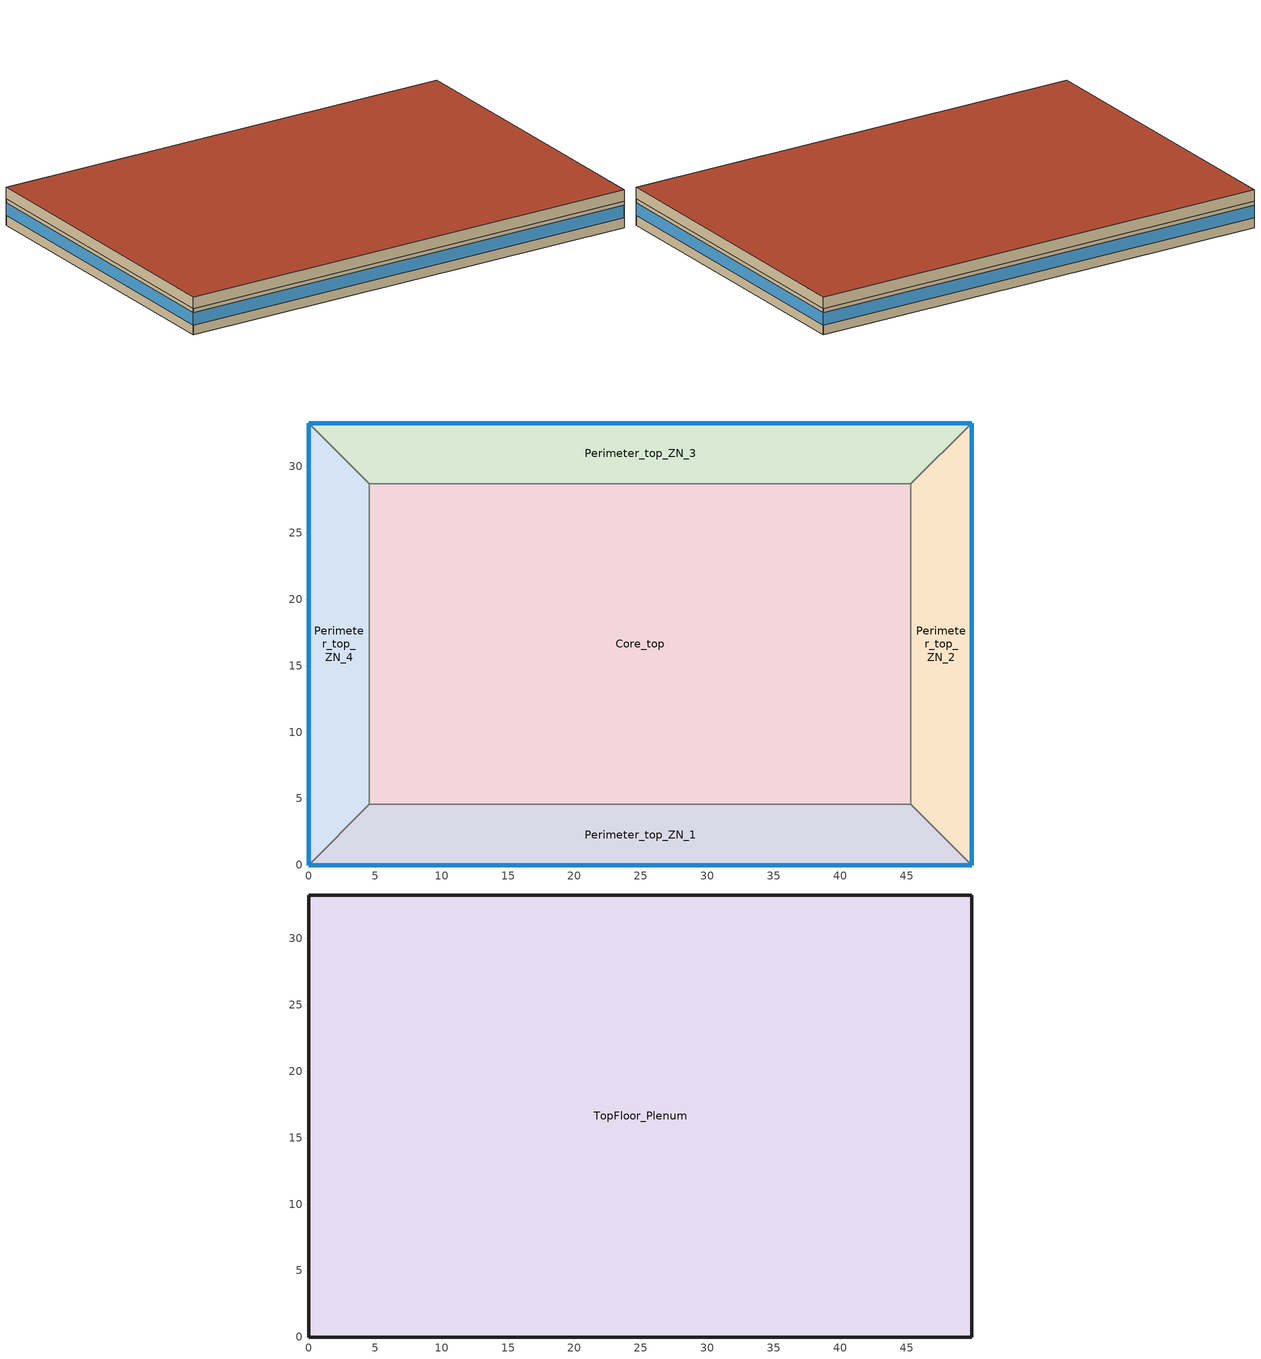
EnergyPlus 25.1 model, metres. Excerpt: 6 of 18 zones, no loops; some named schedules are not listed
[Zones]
Perimeter_top_ZN_1
 floor to MidFloor_Plenum (int_slab_floor): 0,0 4.57,4.57 45.34,4.57 49.91,0 z7.92
 wall outside (nonres_ext_wall_top): 0,0 49.91,0 z7.92:10.67
 wall to Perimeter_top_ZN_2 (int_wall): 49.91,0 45.34,4.57 z7.92:10.67
 window (Window_U_0.363_SHGC_South_0.359): 0,0 49.91,0 z8.95:10.25
 ceiling to TopFloor_Plenum (DropCeiling): 0,0 49.91,0 45.34,4.57 4.57,4.57 z10.67
Perimeter_top_ZN_2
 floor to MidFloor_Plenum (int_slab_floor): 49.91,0 45.34,4.57 45.34,28.7 49.91,33.27 z7.92
 wall outside (nonres_ext_wall_top): 49.91,0 49.91,33.27 z7.92:10.67
 wall to Perimeter_top_ZN_3 (int_wall): 49.91,33.27 45.34,28.7 z7.92:10.67
 window (Window_U_0.363_SHGC_East_0.359): 49.91,0 49.91,33.27 z8.95:10.25
 ceiling to TopFloor_Plenum (DropCeiling): 49.91,0 49.91,33.27 45.34,28.7 45.34,4.57 z10.67
Perimeter_top_ZN_3
 floor to MidFloor_Plenum (int_slab_floor): 49.91,33.27 45.34,28.7 4.57,28.7 0,33.27 z7.92
 wall outside (nonres_ext_wall_top): 49.91,33.27 0,33.27 z7.92:10.67
 wall to Perimeter_top_ZN_4 (int_wall): 0,33.27 4.57,28.7 z7.92:10.67
 window (Window_U_0.363_SHGC_North_0.359): 49.91,33.27 0,33.27 z8.95:10.25
 ceiling to TopFloor_Plenum (DropCeiling): 49.91,33.27 0,33.27 4.57,28.7 45.34,28.7 z10.67
Perimeter_top_ZN_4
 floor to MidFloor_Plenum (int_slab_floor): 0,33.27 4.57,28.7 4.57,4.57 0,0 z7.92
 wall outside (nonres_ext_wall_top): 0,33.27 0,0 z7.92:10.67
 wall to Perimeter_top_ZN_1 (int_wall): 0,0 4.57,4.57 z7.92:10.67
 window (Window_U_0.363_SHGC_West_0.359): 0,33.27 0,0 z8.95:10.25
 ceiling to TopFloor_Plenum (DropCeiling): 0,33.27 0,0 4.57,4.57 4.57,28.7 z10.67
Core_top
 floor to MidFloor_Plenum (int_slab_floor): 45.34,28.7 45.34,4.57 4.57,4.57 4.57,28.7 z7.92
 wall to Perimeter_top_ZN_3 (int_wall): 45.34,28.7 4.57,28.7 z7.92:10.67
 wall to Perimeter_top_ZN_2 (int_wall): 45.34,4.57 45.34,28.7 z7.92:10.67
 wall to Perimeter_top_ZN_1 (int_wall): 4.57,4.57 45.34,4.57 z7.92:10.67
 wall to Perimeter_top_ZN_4 (int_wall): 4.57,28.7 4.57,4.57 z7.92:10.67
 ceiling to TopFloor_Plenum (DropCeiling): 45.34,4.57 45.34,28.7 4.57,28.7 4.57,4.57 z10.67
TopFloor_Plenum
 wall outside (nonres_ext_wall_top): 49.91,33.27 0,33.27 0,0 49.91,0 49.91,33.27 z10.67:11.89
 roof outside (nonres_roof): 49.91,0 49.91,33.27 0,33.27 0,0 z11.89
[Building]
OfficeMedium: North Axis=0; Terrain=City; Loads Convergence Tolerance Value=0.04; Temperature Convergence Tolerance Value=0.2; Solar Distribution=FullInteriorAndExterior; Maximum Number of Warmup Days=25; Minimum Number of Warmup Days=6
[Site:Location]
New.York-John.F.Kennedy.Intl.AP_NY_USA WMO=744860: Latitude=40.66; Longitude=-73.8; Time Zone=-5; Elevation=7
[SizingPeriod:DesignDay] Day of Month=21; DryBulb Temperature Range Modifier Type=DefaultMultipliers; Humidity Condition Type=Wetbulb; Barometric Pressure=101241; Rain Indicator=No; Snow Indicator=No; Daylight Saving Time Indicator=No
Name | Month | Day Type | Maximum DryBulb Temperature | Daily DryBulb Temperature Range | Wetbulb or DewPoint at Maximum DryBulb | Wind Speed | Wind Direction | Solar Model Indicator | Sky Clearness | ASHRAE Clear Sky Optical Depth for Beam Irradiance taub | ASHRAE Clear Sky Optical Depth for Diffuse Irradiance taud
New.York-John.F.Kennedy.Intl.AP_NY_USA Ann Htg 99.6% Condns DB | 1 | WinterDesignDay | -10.7 | 0 | -10.7 | 7.5 | 320 | ASHRAEClearSky | 0
New.York-John.F.Kennedy.Intl.AP_NY_USA Ann Clg .4% Condns DB=>MWB | 7 | SummerDesignDay | 32.1 | 7.4 | 23.1 | 5.6 | 230 | ASHRAETau |  | 0.541 | 1.8
[Site:GroundTemperature:FCfactorMethod]
January Ground Temperature=14; February Ground Temperature=7.3; March Ground Temperature=3.3; April Ground Temperature=1.2; May Ground Temperature=-0.2; June Ground Temperature=5.6; July Ground Temperature=10.9; August Ground Temperature=16.1; September Ground Temperature=21.7; October Ground Temperature=25; November Ground Temperature=24.8; December Ground Temperature=19.9
[SITE:GROUNDTEMPERATURE:UNDISTURBED:KUSUDAACHENBACH]
NYC Undisturbed Ground Temp: 1.8, 2500, 880, 12.1, 12.3, 15
[Site:WaterMainsTemperature]
Calculation Method=Correlation; Annual Average Outdoor Air Temperature=12.4667; Maximum Difference In Monthly Average Outdoor Air Temperatures=25.2
[Material]
Name | Roughness | Thickness | Conductivity | Density | Specific Heat | Thermal Absorptance | Solar Absorptance | Visible Absorptance
Std Wood 6inch | MediumSmooth | 0.15 | 0.12 | 540 | 1210 | 0.9 | 0.7 | 0.7
AC02 Acoustic Ceiling | MediumSmooth | 0.0127 | 0.057 | 288 | 1339 | 0.9 | 0.7 | 0.2
F07 25mm stucco | Smooth | 0.0254 | 0.72 | 1856 | 840 | 0.9 | 0.7 | 0.7
F08 Metal surface | Smooth | 0.0008 | 45.28 | 7824 | 500
F13 Built-up roofing | Rough | 0.0095 | 0.16 | 1120 | 1460 | 0.9 | 0.7
G01 13mm gypsum board | Smooth | 0.0127 | 0.16 | 800 | 1090 | 0.9 | 0.7 | 0.5
G01 16mm gypsum board | MediumSmooth | 0.0159 | 0.16 | 800 | 1090
100mm Normalweight concrete floor | MediumRough | 0.1016 | 2.31 | 2322 | 832
[Material:NoMass] Thermal Absorptance=0.9; Solar Absorptance=0.7
Name | Roughness | Thermal Resistance | Visible Absorptance
CP02 CARPET PAD | VeryRough | 0.21648 | 0.8
Nonres_Roof_Insulation | MediumSmooth | 5.30668 | 0.7
Nonres_Exterior_Wall_Insulation_top | MediumSmooth | 1.17703 | 0.7
[WindowMaterial:SimpleGlazingSystem] UFactor=2.06121; Solar Heat Gain Coefficient=0.359; Visible Transmittance=0.3949
Glazing Layer East; Glazing Layer South; Glazing Layer West; Glazing Layer North
[Construction]
InteriorFurnishings: Std Wood 6inch
DropCeiling: AC02 Acoustic Ceiling
int_wall: G01 13mm gypsum board, G01 13mm gypsum board
int_slab_floor: 100mm Normalweight concrete floor, CP02 CARPET PAD
nonres_roof: F13 Built-up roofing, Nonres_Roof_Insulation, F08 Metal surface
nonres_ext_wall_top: F07 25mm stucco, G01 16mm gypsum board, Nonres_Exterior_Wall_Insulation_top, G01 16mm gypsum board
Window_U_0.363_SHGC_East_0.359: Glazing Layer East
Window_U_0.363_SHGC_South_0.359: Glazing Layer South
Window_U_0.363_SHGC_West_0.359: Glazing Layer West
Window_U_0.363_SHGC_North_0.359: Glazing Layer North
[Zone] Type=1; Multiplier=1; Volume=autocalculate; Floor Area=autocalculate
Name | Ceiling Height | Part of Total Floor Area
TopFloor_Plenum | 1.2192 | No
Core_top; Perimeter_top_ZN_3; Perimeter_top_ZN_2; Perimeter_top_ZN_1; Perimeter_top_ZN_4 | 2.7432 | YES
[InternalMass] Construction=InteriorFurnishings
Name | Zone or ZoneList | Surface Area
Core_top_InternalMass_1 | Core_top | 1967.077
Perimeter_top_ZN_3_InternalMass_1 | Perimeter_top_ZN_3 | 414.675
Perimeter_top_ZN_2_InternalMass_1 | Perimeter_top_ZN_2 | 262.5073
Perimeter_top_ZN_1_InternalMass_1 | Perimeter_top_ZN_1 | 414.6723
Perimeter_top_ZN_4_InternalMass_1 | Perimeter_top_ZN_4 | 262.5056
[People] Number of People Schedule=BLDG_OCC_SCH_wo_SB; Number of People Calculation Method=Area/Person; Floor Area per Person=18.5788; Fraction Radiant=0.3; Sensible Heat Fraction=AUTOCALCULATE; Activity Level Schedule=ACTIVITY_SCH; Enable ASHRAE 55 Comfort Warnings=No; Mean Radiant Temperature Calculation Type=EnclosureAveraged; Work Efficiency Schedule=WORK_EFF_SCH; Clothing Insulation Calculation Method=ClothingInsulationSchedule; Clothing Insulation Schedule=CLOTHING_SCH; Air Velocity Schedule=AIR_VELO_SCH; Thermal Comfort Model 1 Type=FANGER
Name | Zone or ZoneList or Space or SpaceList
Core_top | Core_top
Perimeter_top_ZN_3 | Perimeter_top_ZN_3
Perimeter_top_ZN_2 | Perimeter_top_ZN_2
Perimeter_top_ZN_1 | Perimeter_top_ZN_1
Perimeter_top_ZN_4 | Perimeter_top_ZN_4
[Lights] Schedule=ltg_sch_office; Design Level Calculation Method=Watts/Area; Watts per Floor Area=5.803983; Return Air Fraction=0; Fraction Radiant=0.7; Fraction Visible=0.2; Fraction Replaceable=1; EndUse Subcategory=LightsWired; Return Air Fraction Calculated from Plenum Temperature=No
Name | Zone or ZoneList or Space or SpaceList
Core_top_Lights | Core_top
Perimeter_top_ZN_3_Lights | Perimeter_top_ZN_3
Perimeter_top_ZN_2_Lights | Perimeter_top_ZN_2
Perimeter_top_ZN_1_Lights | Perimeter_top_ZN_1
Perimeter_top_ZN_4_Lights | Perimeter_top_ZN_4
[ElectricEquipment] Schedule=BLDG_EQUIP_SCH; Design Level Calculation Method=EquipmentLevel; Fraction Latent=0; Fraction Radiant=0.5; Fraction Lost=0; EndUse Subcategory=MiscPlug
Name | Zone or ZoneList or Space or SpaceList | Design Level
Core_top_MiscPlug_Equip | Core_top | 7937.16
Perimeter_top_ZN_3_MiscPlug_Equip | Perimeter_top_ZN_3 | 1673.21
Perimeter_top_ZN_2_MiscPlug_Equip | Perimeter_top_ZN_2 | 1059.217
Perimeter_top_ZN_1_MiscPlug_Equip | Perimeter_top_ZN_1 | 1673.2
Perimeter_top_ZN_4_MiscPlug_Equip | Perimeter_top_ZN_4 | 1059.21
[Daylighting:Controls] Daylighting Method=SplitFlux; Availability Schedule=DaylightAvailSch; Lighting Control Type=Continuousoff; Minimum Input Power Fraction for Continuous or ContinuousOff Dimming Control=0.2; Minimum Light Output Fraction for Continuous or ContinuousOff Dimming Control=0.2; Number of Stepped Control Steps=3; Probability Lighting will be Reset When Needed in Manual Stepped Control=1; Maximum Allowable Discomfort Glare Index=22; Fraction of Lights Controlled by Reference Point 1=0.3835; Illuminance Setpoint at Reference Point 1=377; Fraction of Lights Controlled by Reference Point 2=0.1395; Illuminance Setpoint at Reference Point 2=377
Name | Zone or Space | Glare Calculation Daylighting Reference Point | Glare Calculation Azimuth Angle of View Direction Clockwise from Zone yAxis | Daylighting Reference Point 1 | Daylighting Reference Point 2
Perimeter_top_ZN_1_DaylCtrl | Perimeter_top_ZN_1 | Perimeter_top_ZN_1_DaylRefPt1 | 180 | Perimeter_top_ZN_1_DaylRefPt1 | Perimeter_top_ZN_1_DaylRefPt2
Perimeter_top_ZN_2_DaylCtrl | Perimeter_top_ZN_2 | Perimeter_top_ZN_2_DaylRefPt1 | 90 | Perimeter_top_ZN_2_DaylRefPt1 | Perimeter_top_ZN_2_DaylRefPt2
Perimeter_top_ZN_3_DaylCtrl | Perimeter_top_ZN_3 | Perimeter_top_ZN_3_DaylRefPt1 | 0 | Perimeter_top_ZN_3_DaylRefPt1 | Perimeter_top_ZN_3_DaylRefPt2
Perimeter_top_ZN_4_DaylCtrl | Perimeter_top_ZN_4 | Perimeter_top_ZN_4_DaylRefPt1 | 270 | Perimeter_top_ZN_4_DaylRefPt1 | Perimeter_top_ZN_4_DaylRefPt2
[ZoneInfiltration:DesignFlowRate] Schedule=INFIL_SCH_PNNL; Design Flow Rate Calculation Method=Flow/ExteriorWallArea; Design Flow Rate=0; Flow Rate per Exterior Surface Area=0.000569572; Constant Term Coefficient=0; Temperature Term Coefficient=0; Velocity Term Coefficient=0.224; Velocity Squared Term Coefficient=0
Name | Zone or ZoneList or Space or SpaceList
Perimeter_top_ZN_3_Infiltration | Perimeter_top_ZN_3
Perimeter_top_ZN_2_Infiltration | Perimeter_top_ZN_2
Perimeter_top_ZN_1_Infiltration | Perimeter_top_ZN_1
Perimeter_top_ZN_4_Infiltration | Perimeter_top_ZN_4
TopFloor_Plenum_Infiltration | TopFloor_Plenum
[Exterior:Lights] Control Option=AstronomicalClock; EndUse Subcategory=General
Name | Schedule | Design Level
Exterior_Lights_a | Exterior_lighting_schedule_a | 542.49
Exterior_Lights_b | Exterior_lighting_schedule_b_2016 | 280.18
Exterior_Lights_c | Exterior_lighting_schedule_c_2016 | 3002.07
[AirLoopHVAC:ReturnPlenum]
TopFloor_Plenum_Return: Zone=TopFloor_Plenum
[GROUNDHEATEXCHANGER:SYSTEM]
Vertical GHE System: Design Flow Rate=0.01344; Undisturbed Ground Temperature Model Type=Site:GroundTemperature:Undisturbed:KusudaAchenbach; Undisturbed Ground Temperature Model=NYC Undisturbed Ground Temp; Ground Thermal Conductivity=1.8; Ground Thermal Heat Capacity=2200000; GHEVerticalResponseFactors Object=GHE Response Factors; gFunction Calculation Method=UHFcalc
[GROUNDHEATEXCHANGER:VERTICAL:PROPERTIES]
GHE Borehole Properties: Depth of Top of Borehole=1; Borehole Length=76.2; Borehole Diameter=0.1143; Grout Thermal Conductivity=1; Grout Thermal Heat Capacity=3900000; Pipe Thermal Conductivity=0.4; Pipe Thermal Heat Capacity=1542000; Pipe Outer Diameter=0.0267; Pipe Thickness=0.00243; UTube Distance=0.0521
[GROUNDHEATEXCHANGER:VERTICAL:ARRAY]
GHE Borehole Array: GHEVerticalProperties Object=GHE Borehole Properties; Number of Boreholes in XDirection=6; Number of Boreholes in YDirection=6; Borehole Spacing=6
[GroundHeatExchanger:ResponseFactors]
GHE Response Factors: GHE:Vertical:Properties Object=GHE Borehole Properties; Number of Boreholes=36; g-Function Reference Ratio (rb/H)=0.00075; g-Function Ln(T/Ts) Value 1=-15.2996; g-Function g Value 1=1; g-Function Ln(T/Ts) Value 2=-14.201; g-Function g Value 2=1.022; g-Function Ln(T/Ts) Value 3=-13.2154; g-Function g Value 3=1.0637; g-Function Ln(T/Ts) Value 4=-12.231; g-Function g Value 4=1.1518; g-Function Ln(T/Ts) Value 5=-11.2447; g-Function g Value 5=1.3351; g-Function Ln(T/Ts) Value 6=-10.2599; g-Function g Value 6=1.6762; g-Function Ln(T/Ts) Value 7=-9.274; g-Function g Value 7=2.2237; g-Function Ln(T/Ts) Value 8=-8.2864; g-Function g Value 8=3.0029; g-Function Ln(T/Ts) Value 9=-7.8; g-Function g Value 9=3.3956; g-Function Ln(T/Ts) Value 10=-7.2; g-Function g Value 10=3.9044; g-Function Ln(T/Ts) Value 11=-6.5; g-Function g Value 11=4.5555; g-Function Ln(T/Ts) Value 12=-5.9; g-Function g Value 12=5.153; g-Function Ln(T/Ts) Value 13=-5.2; g-Function g Value 13=5.9527; g-Function Ln(T/Ts) Value 14=-4.5; g-Function g Value 14=6.886; g-Function Ln(T/Ts) Value 15=-3.963; g-Function g Value 15=7.6857; g-Function Ln(T/Ts) Value 16=-3.27; g-Function g Value 16=8.915; g-Function Ln(T/Ts) Value 17=-2.864; g-Function g Value 17=9.7095; g-Function Ln(T/Ts) Value 18=-2.577; g-Function g Value 18=10.261; g-Function Ln(T/Ts) Value 19=-2.172; g-Function g Value 19=11.128; g-Function Ln(T/Ts) Value 20=-1.884; g-Function g Value 20=11.744; g-Function Ln(T/Ts) Value 21=-1.191; g-Function g Value 21=13.319; g-Function Ln(T/Ts) Value 22=-0.497; g-Function g Value 22=14.867; g-Function Ln(T/Ts) Value 23=0.196; g-Function g Value 23=16.365; g-Function Ln(T/Ts) Value 24=0.89; g-Function g Value 24=17.787; g-Function Ln(T/Ts) Value 25=1.584; g-Function g Value 25=19.09; g-Function Ln(T/Ts) Value 26=2.278; g-Function g Value 26=20.22; g-Function Ln(T/Ts) Value 27=2.972; g-Function g Value 27=21.131; g-Function Ln(T/Ts) Value 28=3.665; g-Function g Value 28=21.803
[EnergyManagementSystem:Sensor]
Name | OutputVariable or OutputMeter | OutputVariable or OutputMeter Index Key
Facility_Int_LTG | InteriorLights:Electricity
OAT | Site Outdoor Air Drybulb Temperature | Environment
[EnergyManagementSystem:Actuator]
Name | Actuated Component Unique | Actuated Component Type | Actuated Component Control Type
Core_bottom_Light_Actuator | Core_bottom_lights | Lights | Electricity Rate
Core_mid_Light_Actuator | Core_mid_lights | Lights | Electricity Rate
Core_top_Light_Actuator | Core_top_lights | Lights | Electricity Rate
Perimeter_top_ZN_3_Light_Actuator | Perimeter_top_ZN_3_lights | Lights | Electricity Rate
Perimeter_top_ZN_2_Light_Actuator | Perimeter_top_ZN_2_lights | Lights | Electricity Rate
Perimeter_top_ZN_1_Light_Actuator | Perimeter_top_ZN_1_lights | Lights | Electricity Rate
Perimeter_top_ZN_4_Light_Actuator | Perimeter_top_ZN_4_lights | Lights | Electricity Rate
Perimeter_bot_ZN_3_Light_Actuator | Perimeter_bot_ZN_3_lights | Lights | Electricity Rate
Perimeter_bot_ZN_2_Light_Actuator | Perimeter_bot_ZN_2_lights | Lights | Electricity Rate
Perimeter_bot_ZN_1_Light_Actuator | Perimeter_bot_ZN_1_lights | Lights | Electricity Rate
Perimeter_bot_ZN_4_Light_Actuator | Perimeter_bot_ZN_4_lights | Lights | Electricity Rate
Perimeter_mid_ZN_3_Light_Actuator | Perimeter_mid_ZN_3_lights | Lights | Electricity Rate
Perimeter_mid_ZN_2_Light_Actuator | Perimeter_mid_ZN_2_lights | Lights | Electricity Rate
Perimeter_mid_ZN_1_Light_Actuator | Perimeter_mid_ZN_1_lights | Lights | Electricity Rate
Perimeter_mid_ZN_4_Light_Actuator | Perimeter_mid_ZN_4_lights | Lights | Electricity Rate
pacu_vav_bot_MAX_OA_FRAC | VAV_BOT Max OA Fraction | Schedule:Constant | Schedule Value
pacu_vav_mid_MAX_OA_FRAC | VAV_MID Max OA Fraction | Schedule:Constant | Schedule Value
pacu_vav_top_MAX_OA_FRAC | VAV_TOP Max OA Fraction | Schedule:Constant | Schedule Value
CLGSETP_SCH_Actuator | CLGSETP_SCH_Yes_Optimum | Schedule:Compact | Schedule Value
CLGSETP_SCH_w_SB_Actuator | CLGSETP_SCH_Yes_Optimum_w_SB | Schedule:Compact | Schedule Value
HTGSETP_SCH_Actuator | HTGSETP_SCH_Yes_Optimum | Schedule:Compact | Schedule Value
HTGSETP_SCH_w_SB_Actuator | HTGSETP_SCH_Yes_Optimum_w_SB | Schedule:Compact | Schedule Value
[EnergyManagementSystem:ProgramCallingManager]
Transformer_Load_Prog_Manager: AfterPredictorAfterHVACManagers; Transformer_Load_Prog
SET_Core_bottom_Light_EMS_Program_Prog_Manager: BeginTimestepBeforePredictor; SET_Core_bottom_Light_EMS_Program
SET_Core_mid_Light_EMS_Program_Prog_Manager: BeginTimestepBeforePredictor; SET_Core_mid_Light_EMS_Program
SET_Core_top_Light_EMS_Program_Prog_Manager: BeginTimestepBeforePredictor; SET_Core_top_Light_EMS_Program
SET_Perimeter_top_ZN_3_Light_EMS_Program_Prog_Manager: BeginTimestepBeforePredictor; SET_Perimeter_top_ZN_3_Light_EMS_Program
SET_Perimeter_top_ZN_2_Light_EMS_Program_Prog_Manager: BeginTimestepBeforePredictor; SET_Perimeter_top_ZN_2_Light_EMS_Program
SET_Perimeter_top_ZN_1_Light_EMS_Program_Prog_Manager: BeginTimestepBeforePredictor; SET_Perimeter_top_ZN_1_Light_EMS_Program
SET_Perimeter_top_ZN_4_Light_EMS_Program_Prog_Manager: BeginTimestepBeforePredictor; SET_Perimeter_top_ZN_4_Light_EMS_Program
SET_Perimeter_bot_ZN_3_Light_EMS_Program_Prog_Manager: BeginTimestepBeforePredictor; SET_Perimeter_bot_ZN_3_Light_EMS_Program
SET_Perimeter_bot_ZN_2_Light_EMS_Program_Prog_Manager: BeginTimestepBeforePredictor; SET_Perimeter_bot_ZN_2_Light_EMS_Program
SET_Perimeter_bot_ZN_1_Light_EMS_Program_Prog_Manager: BeginTimestepBeforePredictor; SET_Perimeter_bot_ZN_1_Light_EMS_Program
SET_Perimeter_bot_ZN_4_Light_EMS_Program_Prog_Manager: BeginTimestepBeforePredictor; SET_Perimeter_bot_ZN_4_Light_EMS_Program
SET_Perimeter_mid_ZN_3_Light_EMS_Program_Prog_Manager: BeginTimestepBeforePredictor; SET_Perimeter_mid_ZN_3_Light_EMS_Program
SET_Perimeter_mid_ZN_2_Light_EMS_Program_Prog_Manager: BeginTimestepBeforePredictor; SET_Perimeter_mid_ZN_2_Light_EMS_Program
SET_Perimeter_mid_ZN_1_Light_EMS_Program_Prog_Manager: BeginTimestepBeforePredictor; SET_Perimeter_mid_ZN_1_Light_EMS_Program
SET_Perimeter_mid_ZN_4_Light_EMS_Program_Prog_Manager: BeginTimestepBeforePredictor; SET_Perimeter_mid_ZN_4_Light_EMS_Program
pacu_vav_bot_MAX_OA_FRAC_Prog_Manager: AfterPredictorAfterHVACManagers; pacu_vav_bot_MAX_OA_FRAC
pacu_vav_mid_MAX_OA_FRAC_Prog_Manager: AfterPredictorAfterHVACManagers; pacu_vav_mid_MAX_OA_FRAC
pacu_vav_top_MAX_OA_FRAC_Prog_Manager: AfterPredictorAfterHVACManagers; pacu_vav_top_MAX_OA_FRAC
OA_BASED_OPTIMUM_START_EMS_Program Manager: BeginTimestepBeforePredictor; OA_BASED_OPTIMUM_START_EMS_Program
[EnergyManagementSystem:Program]
Transformer_Load_Prog: SET Wired_LTG = Facility_Int_LTG*0.0281
SET_Core_bottom_Light_EMS_Program: SET Core_bottom_LSr_IP =0.093*Core_bottom_LSr/Core_bottom_Area; IF (Core_bottom_Occ_Sensor <= 0) && (Core_bottom_LSr_IP >= 0.02); SET Core_bottom_Light_Actuator = 0.02*Core_bottom_Area/0.09290304; ELSE; SET Core_bottom_Light_Actuator = NULL; ENDIF
SET_Core_mid_Light_EMS_Program: SET Core_mid_LSr_IP =0.093*Core_mid_LSr/Core_mid_Area; IF (Core_mid_Occ_Sensor <= 0) && (Core_mid_LSr_IP >= 0.02); SET Core_mid_Light_Actuator = 0.02*Core_mid_Area/0.09290304; ELSE; SET Core_mid_Light_Actuator = NULL; ENDIF
SET_Core_top_Light_EMS_Program: SET Core_top_LSr_IP =0.093*Core_top_LSr/Core_top_Area; IF (Core_top_Occ_Sensor <= 0) && (Core_top_LSr_IP >= 0.02); SET Core_top_Light_Actuator = 0.02*Core_top_Area/0.09290304; ELSE; SET Core_top_Light_Actuator = NULL; ENDIF
